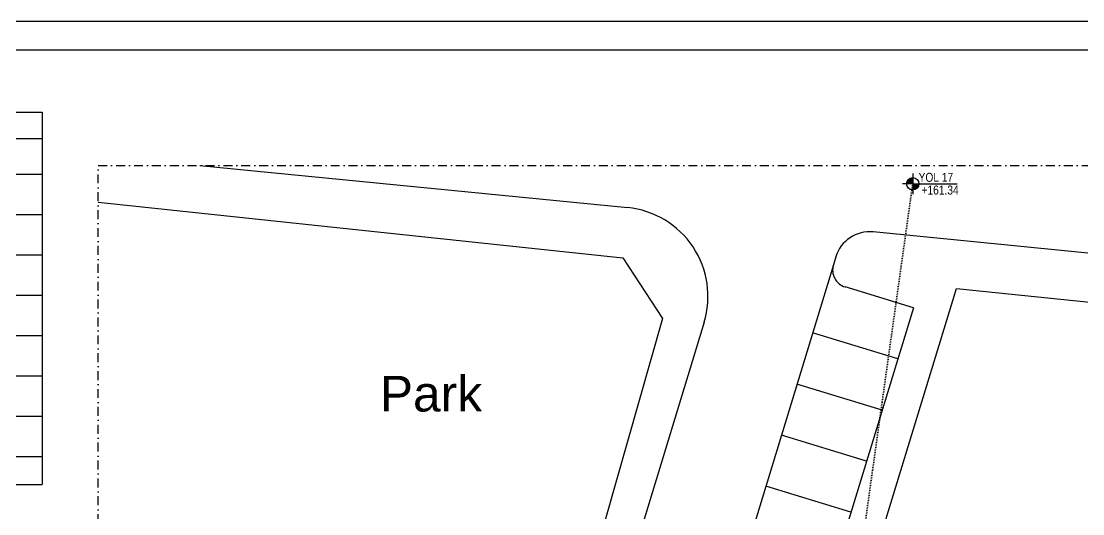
# Model space of a CAD drawing. Header units: millimetres. Extents: x 82776 to 137242, y 11666 to 27998.
# Drawn here: x 132129 to 133619, y 22862 to 23554 of the extents above; entities that cross this region are included whole.
import ezdxf
from ezdxf.xclip import XClip

# ---------------------------------------------------------------- set-up
doc = ezdxf.new("R2010")
doc.units = ezdxf.units.MM
doc.header["$XCLIPFRAME"] = 0
doc.linetypes.add('ACAD_ISO07W100', pattern=[3, 0, -3])
doc.linetypes.add('DASHDOT', pattern=[1, 0.5, -0.25, 0, -0.25])
for name, color, linetype in [('0_IFC_Elevation_3', 21, 'Continuous'), ('0_IFC_Legend_Viewport', 7, 'Continuous'), ('0_IFC_Notation_Level_200', 160, 'Continuous'), ('0_IFC_Notation_Section_50', 10, 'Continuous'), ('0_IFC_Text_Explanation_200', 231, 'Continuous')]:
    doc.layers.add(name, color=color, linetype=linetype)
doc.layers.add('NADI', color=7, linetype='Continuous', lineweight=0)
doc.styles.add('IFC_TEXT', font='ARIALN.TTF')
doc.styles.get("Standard").update_dxf_attribs({"font": 'arial.ttf'})

# ---------------------------------------------------------------- blocks, each defined once
blk = doc.blocks.new('BAGIMSIZ BOLUM LSITESI')
at = {"layer": '0_IFC_Text_Explanation_200'}
for p, q in [((-136.7, 20.7), (1713.3, 20.7)), ((1713.3, 20.7), (1713.3, -16.3)), ((-136.7, -16.3), (1713.3, -16.3)), ((1713.3, -16.3), (1713.3, -462.7)), ((-136.7, -66.5), (1713.3, -66.5)), ((-136.7, -123.1), (1713.3, -123.1)), ((-136.7, -179.7), (1713.3, -179.7)), ((-136.7, -236.3), (1713.3, -236.3)), ((-136.7, -292.9), (1713.3, -292.9)), ((-136.7, -349.5), (1713.3, -349.5)), ((-136.7, -406.1), (1713.3, -406.1)), ((-136.7, -462.7), (1713.3, -462.7)), ((1713.3, -462.7), (1713.3, -501.9)), ((-136.7, -501.9), (1713.3, -501.9))]:
    blk.add_line(p, q, dxfattribs=at)
blk = doc.blocks.new('*U1736')
at = {"layer": '0_IFC_Legend_Viewport', "transparency": 33554687}
blk.add_lwpolyline([(-5112.2, 2920), (0, 2920), (0, 0), (-5112.2, 0)], close=True, dxfattribs=at)
at = {"style": 'IFC_TEXT'}
for tag, p in [('PAFTA', (-3114.5, 17.9)), ('OLCEK', (-110.4, 17.9))]:
    blk.add_attdef(tag, p, '', height=35, dxfattribs=at)
blk = doc.blocks.new('ARAZİYOLLAR_2')
at = {"layer": '0_IFC_Elevation_3'}
for p, q in [((7457.6, 1204.4, 3462.4), (7558.3, -1208.1, 3462.4)), ((6981.1, -1722.8, 3462.4), (5522.5, -1493.3, 3462.4)), ((7402.3, -2396.5, 3462.4), (5523.4, -2100.8, 3462.4)), ((6040.5, -2688.3, 3462.4), (6118.2, -2194.4, 3462.4)), ((6336.8, -2734.9, 3462.4), (6414.5, -2241, 3462.4)), ((6633.2, -2781.5, 3462.4), (6710.9, -2287.7, 3462.4)), ((6929.5, -2828.2, 3462.4), (7007.2, -2334.3, 3462.4)), ((7447.4, -2403.6, 3462.4), (7402.3, -2396.5, 3462.4)), ((7225.8, -2874.8, 3462.4), (7288, -2479.7, 3462.4)), ((7225.8, -2874.8, 3462.4), (5744.2, -2641.6, 3462.4))]:
    blk.add_line(p, q, dxfattribs=at)
at = {"layer": '0_IFC_Elevation_3', "elevation": 3462.4}
for points in [[(7173.7, 1739.5), (7275.5, -1220.8), (6969.7, -1488.8), (5323.7, -1261)], [(5325.1, -2776.6), (7366.3, -3099.2), (7447.8, -5209.8), (7326.5, -6140.6), (7380.1, -6150.2), (6895.9, -6999.5)]]:
    blk.add_lwpolyline(points, dxfattribs=at)
blk.add_lwpolyline([(7326.5, -6140.6), (7472.8, -6166.7, 0.414214), (7588.7, -6085.8), (7729, -5298), (7616.1, -2592.8)], format="xyb", dxfattribs=at)
at = {"layer": '0_IFC_Elevation_3'}
for centre, radius, start, end in [((7058.8, -1228.9, 3462.4), 500, 261.05678, 2.38994), ((7386.8, -2495.2, 3462.4), 100, 81.05678, 171.05678), ((7416.3, -2601.1, 3462.4), 200, 2.38994, 81.05678)]:
    blk.add_arc(centre, radius, start, end, dxfattribs=at)
at = {"layer": 'NADI'}
blk.add_text('Park', height=200, rotation=278.03072, dxfattribs=at).set_placement((6231, 10.1, 2129.4))
blk = doc.blocks.new('0_IFC_NOTATION_LEVEL_200')
at = {"layer": '0_IFC_Notation_Level_200'}
h = blk.add_hatch(color=256, dxfattribs=at)
h.dxf.hatch_style = 1
h.paths.add_polyline_path([(0, 0), (0, 576, 0.414214), (-576, 0)])
h.paths.add_polyline_path([(0, -576, 0.414214), (576, 0), (0, 0)])
for p, q in [((0, 0), (-960, 0)), ((0, 960), (0, -960)), ((0, 0), (4154, 0))]:
    blk.add_line(p, q, dxfattribs=at)
blk.add_circle((0, 0), 576, dxfattribs=at)
at = {"layer": '0_IFC_Notation_Level_200', "style": 'IFC_TEXT'}
for tag, p in [('LEVEL_ABOVE', (549, 185)), ('LEVEL_BELOW', (549, -1005))]:
    blk.add_attdef(tag, p, '', height=800, dxfattribs=at)
blk = doc.blocks.new('BLOK KOSE KOTLARI')
at = {"layer": '0_IFC_Notation_Level_200', "linetype": 'ACAD_ISO07W100', "lineweight": 0, "ltscale": 3, "elevation": -344179.3}
blk.add_lwpolyline([(2435.3, 5325.7), (2075.9, 2761.1)], dxfattribs=at)
ref = blk.add_blockref('0_IFC_NOTATION_LEVEL_200', (2435.3, 5325.6, -344179.3), dxfattribs=dict(xscale=0.06, yscale=0.06, zscale=0.06))
ref.add_attrib('LEVEL_BELOW', '+161.34', (2484.5, 5265.3, -344179.3), dxfattribs={"layer": '0_IFC_Notation_Level_200', "height": 50, "rotation": 0, "style": 'IFC_TEXT'})
ref.add_attrib('LEVEL_ABOVE', 'YOL 17', (2468.3, 5336.8, -344179.3), dxfattribs={"layer": '0_IFC_Notation_Level_200', "height": 50, "rotation": 0, "style": 'IFC_TEXT'})
blk = doc.blocks.new('VAZIYET PLANI')
at = {"layer": '0_IFC_Notation_Section_50', "linetype": 'DASHDOT', "ltscale": 100}
blk.add_lwpolyline([(11583.7, 0), (0, 0), (0, 9738.9), (11583.7, 9738.9)], close=True, dxfattribs=at)
ref = blk.add_blockref('ARAZİYOLLAR_2', (720.3, 2186.1, -3462.4), dxfattribs=dict(rotation=81.96927943568697))
XClip(ref).set_block_clipping_path([(-2265.303593221, 407.7926608024), (-647.0130053807, -11062.3160780947), (8996.370837995, -9701.7537971335), (7378.0802501547, 1768.3549417636)])
blk.add_blockref('BLOK KOSE KOTLARI', (2137.6, 4310, 346238.3))

msp = doc.modelspace()

# ---------------------------------------------------------------- linework, layer by layer
msp.add_lwpolyline([(82776.4, 23553.6), (82776.4, 20553.6), (135318.5, 20553.3), (135318.5, 23553.3)], close=True)

# ---------------------------------------------------------------- block references
for name, p in [('*U1736', (135318.5, 20593.6)), ('BAGIMSIZ BOLUM LSITESI', (130445.4, 23405.4))]:
    msp.add_blockref(name, p)

# ---------------------------------------------------------------- next in the draw order: block references
at = {"xscale": 0.25, "yscale": 0.25, "zscale": 0.25}
msp.add_blockref('VAZIYET PLANI', (132237.5, 20916.6, -86559.6), dxfattribs=at)

doc.saveas('drawing.dxf')
